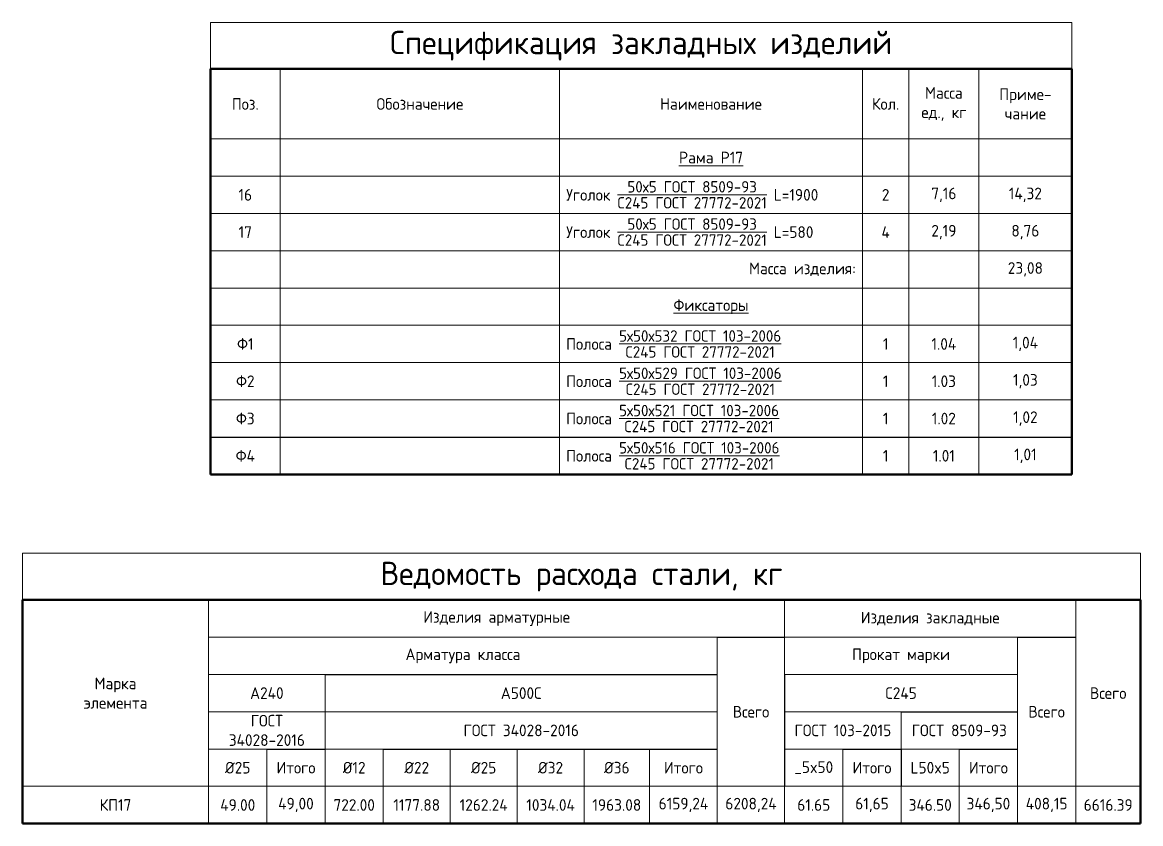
# Model space of a CAD drawing. Header units: millimetres. Extents: x -65574 to 111613, y -106550 to -50518.
# Drawn here: x 78027 to 102039, y -106550 to -89357 of the extents above; entities that cross this region are included whole.
import ezdxf

# ---------------------------------------------------------------- set-up
doc = ezdxf.new("R2010")
doc.units = ezdxf.units.MM
doc.layers.get('Defpoints').update_dxf_attribs({"color": 6})
doc.layers.add('Gen_Dim', color=11, linetype='Continuous', lineweight=13)
doc.styles.add('GOST-2.304_Type-B', font='GOST Common.ttf')

# ---------------------------------------------------------------- blocks, each defined once
blk = doc.blocks.new('*T38')
at = {"layer": 'Defpoints', "color": 8, "linetype": 'ByBlock', "lineweight": 0, "transparency": 16777216}
for p, q in [((0, 0), (18500, 0)), ((0, 0), (0, -1000)), ((18500, 0), (18500, -1000))]:
    blk.add_line(p, q, dxfattribs=at)
at = {"layer": 'Gen_Dim', "color": 0, "lineweight": 50, "transparency": 16777216}
for p, q in [((0, -1000), (18500, -1000)), ((0, -1000), (0, -9700)), ((18500, -1000), (18500, -9700)), ((0, -9700), (18500, -9700))]:
    blk.add_line(p, q, dxfattribs=at)
at = {"layer": 'Gen_Dim', "color": 0, "lineweight": 20, "transparency": 16777216}
for p, q in [((1500, -1000), (1500, -9700)), ((7500, -1000), (7500, -9700)), ((14000, -1000), (14000, -9700)), ((15000, -1000), (15000, -9700)), ((16500, -1000), (16500, -9700)), ((0, -2500), (18500, -2500)), ((0, -3300), (18500, -3300)), ((0, -4100), (18500, -4100)), ((0, -4900), (18500, -4900)), ((0, -5700), (18500, -5700)), ((0, -6500), (18500, -6500)), ((0, -7300), (18500, -7300))]:
    blk.add_line(p, q, dxfattribs=at)
at = {"layer": 'Gen_Dim', "color": 0, "lineweight": 15, "transparency": 16777216}
blk.add_line((0, -8100), (18500, -8100), dxfattribs=at)
at = {"layer": 'Gen_Dim', "color": 0, "lineweight": -2, "transparency": 16777216}
blk.add_line((0, -8900), (18500, -8900), dxfattribs=at)
at = {"layer": 'Gen_Dim', "color": 7, "transparency": 16777216, "style": 'GOST-2.304_Type-B'}
for s, insert, char_height, width, attachment_point in [('Спецификация закладных изделий', (9250, -500), 500, 18220, 5), ('{\\H250.00\\W1.00;Масса\\Pед., кг}', (15750, -1750), 250, 1220, 5), ('Приме-\\Pчание', (17500, -1750), 250, 1720, 5), ('{\\H250.00\\W1.00;Поз.}', (750, -1750), 250, 1220, 5), ('Обозначение', (4500, -1750), 250, 5720, 5), ('{\\H250.00\\W1.00;Наименование}', (10750, -1750), 250, 6220, 5), ('{\\H250.00\\W1.00;Кол.}', (14500, -1750), 250, 720, 5), ('{\\LРама Р17}', (10750, -2900), 250, 6220, 5), ('16', (750, -3700), 250, 1220, 5), ('\\A1;Уголок {\\H0.98x;\\S50х5 ГОСТ 8509-93/С245 ГОСТ 27772-2021;\\H1.0204x; L=1900}', (7640, -3700), 250, 6220, 4), ('2', (14500, -3700), 250, 720, 5), ('7,16', (15750, -3700), 250, 1220, 5), ('14,32', (17500, -3700), 250, 1720, 5), ('\\A1;Уголок {\\H0.98x;\\S50х5 ГОСТ 8509-93/С245 ГОСТ 27772-2021;\\H1.0204x; L=580}', (7640, -4500), 250, 6220, 4), ('17', (750, -4500), 250, 1220, 5), ('4', (14500, -4500), 250, 720, 5), ('2,19', (15750, -4500), 250, 1220, 5), ('8,76', (17500, -4500), 250, 1720, 5), ('{\\H250.00\\W1.00;Масса изделия:}', (13860, -5300), 250, 6220, 6), ('23,08', (17500, -5300), 250, 1720, 5), ('{\\LФиксаторы}', (10750, -6100), 250, 6220, 5), ('\\A1;Полоса {\\H0.98x;\\S5х50х532 ГОСТ 103-2006/С245 ГОСТ 27772-2021;}', (7640, -6900), 250, 6220, 4), ('Ф1', (750, -6900), 250, 1220, 5), ('1', (14500, -6900), 250, 720, 5), ('1.04', (15750, -6900), 250, 1220, 5), ('1,04', (17500, -6900), 250, 1720, 5), ('\\A1;Полоса {\\H0.98x;\\S5х50х529 ГОСТ 103-2006/С245 ГОСТ 27772-2021;}', (7640, -7700), 250, 6220, 4), ('Ф2', (750, -7700), 250, 1220, 5), ('1', (14500, -7700), 250, 720, 5), ('1.03', (15750, -7700), 250, 1220, 5), ('1,03', (17500, -7700), 250, 1720, 5), ('Ф3', (750, -8500), 250, 1220, 5), ('\\A1;Полоса {\\H0.98x;\\S5х50х521 ГОСТ 103-2006/С245 ГОСТ 27772-2021;}', (7640, -8500), 250, 6220, 4), ('1', (14500, -8500), 250, 720, 5), ('1.02', (15750, -8500), 250, 1220, 5), ('1,02', (17500, -8500), 250, 1720, 5), ('\\A1;Полоса {\\H0.98x;\\S5х50х516 ГОСТ 103-2006/С245 ГОСТ 27772-2021;}', (7640, -9300), 250, 6220, 4), ('Ф4', (750, -9300), 250, 1220, 5), ('1', (14500, -9300), 250, 720, 5), ('1.01', (15750, -9300), 250, 1220, 5), ('1,01', (17500, -9300), 250, 1720, 5)]:
    blk.add_mtext(s, dxfattribs=dict(at, insert=insert, char_height=char_height, width=width, attachment_point=attachment_point))
blk = doc.blocks.new('*T39')
at = {"layer": 'Defpoints', "color": 8, "linetype": 'ByBlock', "lineweight": 0, "transparency": 16777216}
for p, q in [((0, 0), (24012, 0)), ((0, 0), (0, -1000)), ((24012, 0), (24012, -1000))]:
    blk.add_line(p, q, dxfattribs=at)
at = {"layer": 'Gen_Dim', "color": 0, "lineweight": 50, "transparency": 16777216}
for p, q in [((0, -1000), (24012, -1000)), ((0, -1000), (0, -5800)), ((24012, -1000), (24012, -5800)), ((0, -5800), (24012, -5800))]:
    blk.add_line(p, q, dxfattribs=at)
at = {"layer": 'Gen_Dim', "color": 0, "lineweight": 15, "transparency": 16777216}
for p, q in [((4000, -1000), (4000, -5000)), ((16368, -1000), (16368, -2600)), ((22618, -1000), (22618, -5000)), ((4000, -1800), (14922, -1800)), ((14922, -1800), (14922, -5000)), ((16368, -1800), (21368, -1800)), ((21368, -1800), (21368, -5000)), ((4000, -2600), (6500, -2600)), ((6500, -2600), (6500, -5000)), ((16368, -2600), (21368, -2600)), ((4000, -3400), (14922, -3400)), ((16368, -3400), (18868, -3400)), ((18868, -3400), (18868, -4200)), ((4000, -4200), (5250, -4200)), ((5250, -4200), (5250, -5000)), ((6500, -4200), (7750, -4200)), ((7750, -4200), (7750, -5000)), ((9187, -4200), (9187, -5000)), ((10624, -4200), (10624, -5000)), ((12061, -4200), (12061, -5000)), ((13468, -4200), (13468, -5000)), ((16368, -4200), (17618, -4200)), ((17618, -4200), (17618, -5000)), ((18868, -4200), (20118, -4200)), ((20118, -4200), (20118, -5000))]:
    blk.add_line(p, q, dxfattribs=at)
at = {"layer": 'Gen_Dim', "color": 0, "lineweight": -2, "transparency": 16777216}
for p, q in [((14922, -1800), (16368, -1800)), ((21368, -1800), (22618, -1800)), ((6500, -2600), (14922, -2600)), ((16368, -2600), (16368, -5000)), ((18868, -3400), (21368, -3400)), ((5250, -4200), (6500, -4200)), ((7750, -4200), (14922, -4200)), ((17618, -4200), (18868, -4200)), ((18868, -4200), (18868, -5000)), ((20118, -4200), (21368, -4200))]:
    blk.add_line(p, q, dxfattribs=at)
at = {"layer": 'Gen_Dim', "color": 0, "lineweight": 20, "transparency": 16777216}
for p, q in [((0, -5000), (24012, -5000)), ((4000, -5000), (4000, -5800)), ((5250, -5000), (5250, -5800)), ((6500, -5000), (6500, -5800)), ((7750, -5000), (7750, -5800)), ((9187, -5000), (9187, -5800)), ((10624, -5000), (10624, -5800)), ((12061, -5000), (12061, -5800)), ((13468, -5000), (13468, -5800)), ((14922, -5000), (14922, -5800)), ((16368, -5000), (16368, -5800)), ((17618, -5000), (17618, -5800)), ((18868, -5000), (18868, -5800)), ((20118, -5000), (20118, -5800)), ((21368, -5000), (21368, -5800)), ((22618, -5000), (22618, -5800))]:
    blk.add_line(p, q, dxfattribs=at)
at = {"layer": 'Gen_Dim', "color": 7, "transparency": 16777216, "attachment_point": 5, "style": 'GOST-2.304_Type-B'}
for s, insert, char_height, width in [('Ведомость расхода стали, кг', (12006, -500), 500, 23731.72), ('Изделия арматурные', (10184, -1400), 250, 12088.08), ('Изделия закладные', (19493, -1400), 250, 5970), ('{\\W1;Арматура класса}', (9461, -2200), 250, 10642.02), ('Прокат марки', (18868, -2200), 250, 4720), ('Марка\\Pэлемента', (2000, -3000), 250, 3720), ('{\\W1;А240}', (5250, -3000), 250, 2220), ('{\\H250.00\\W1.00;А500С}', (10711, -3000), 250, 8142.02), ('{\\H250.00\\W1.00;С245}', (18868, -3000), 250, 4720), ('Всего', (15645, -3400), 250, 1166.06), ('Всего', (21993, -3400), 250, 970), ('ГОСТ 34028-2016', (5250, -3800), 250, 2220), ('ГОСТ 34028-2016', (10711, -3800), 250, 8142.02), ('ГОСТ 103-2015', (17618, -3800), 250, 2220), ('ГОСТ 8509-93', (20118, -3800), 250, 2220), ('{\\W1;%%C25}', (4625, -4600), 250, 970), ('Итого', (5875, -4600), 250, 970), ('%%C12', (7125, -4600), 250, 970), ('%%C22', (8468, -4600), 250, 1156.84), ('%%C25', (9905, -4600), 250, 1156.84), ('%%C32', (11342, -4600), 250, 1156.84), ('%%C36', (12764, -4600), 250, 1127.07), ('Итого', (14195, -4600), 250, 1174.43), ('_5x50', (16993, -4600), 250, 970), ('Итого', (18243, -4600), 250, 970), ('L50x5', (19493, -4600), 250, 970), ('Итого', (20743, -4600), 250, 970), ('КП17', (2000, -5400), 250, 3720), ('{\\C0;49.00', (4625, -5400), 250, 970), ('49,00', (5875, -5400), 250, 970), ('722.00', (7125, -5400), 250, 970), ('1177.88', (8468, -5400), 250, 1156.84), ('1262.24', (9905, -5400), 250, 1156.84), ('1034.04', (11342, -5400), 250, 1156.84), ('1963.08', (12764, -5400), 250, 1127.07), ('6159,24', (14195, -5400), 250, 1174.43), ('6208,24', (15645, -5400), 250, 1166.06), ('61.65', (16993, -5400), 250, 970), ('61,65', (18243, -5400), 250, 970), ('346.50', (19493, -5400), 250, 970), ('346,50', (20743, -5400), 250, 970), ('408,15', (21993, -5400), 250, 970), ('6616.39', (23315, -5400), 250, 1113.64)]:
    blk.add_mtext(s, dxfattribs=dict(at, insert=insert, char_height=char_height, width=width))
at = {"layer": 'Gen_Dim', "color": 0, "transparency": 16777216, "insert": (23315, -3000), "char_height": 250, "width": 1113.64, "attachment_point": 5, "style": 'GOST-2.304_Type-B'}
blk.add_mtext('Всего', dxfattribs=at)

msp = doc.modelspace()

# ---------------------------------------------------------------- block references
for name, p in [('*T38', (82063.4, -89357.4)), ('*T39', (78026.8, -100749.5))]:
    msp.add_blockref(name, p)

doc.saveas('drawing.dxf')
